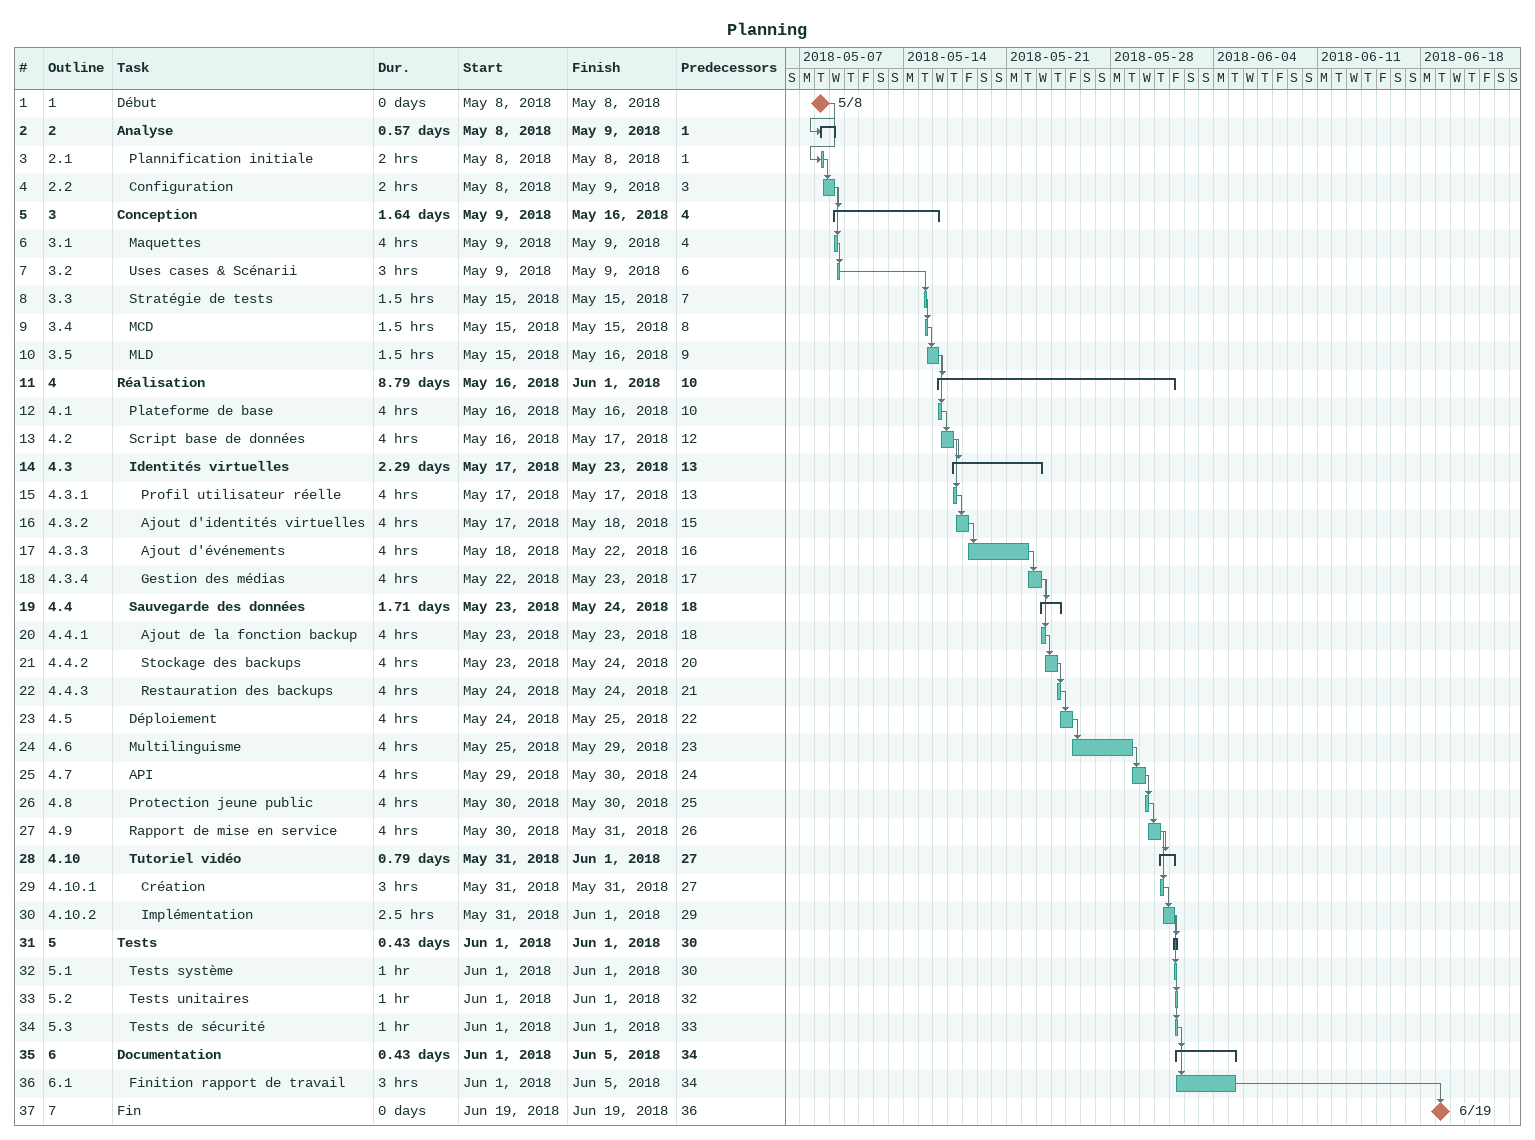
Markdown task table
Planning

| ID | WBS | Task | Duration | Start | Finish | Predecessors |
|---|---|---|---|---|---|---|
| 1 | 1 | Début | 0d | 2018-05-08 | 2018-05-08 |  |
| 2 | 2 | **Analyse** | 0.57d | 2018-05-08 | 2018-05-09 | 1 |
| 3 | 2.1 | Plannification initiale | 2h | 2018-05-08 | 2018-05-08 | 1 |
| 4 | 2.2 | Configuration | 2h | 2018-05-08 | 2018-05-09 | 3 |
| 5 | 3 | **Conception** | 1.64d | 2018-05-09 | 2018-05-16 | 4 |
| 6 | 3.1 | Maquettes | 4h | 2018-05-09 | 2018-05-09 | 4 |
| 7 | 3.2 | Uses cases & Scénarii | 3h | 2018-05-09 | 2018-05-09 | 6 |
| 8 | 3.3 | Stratégie de tests | 1.5h | 2018-05-15 | 2018-05-15 | 7 |
| 9 | 3.4 | MCD | 1.5h | 2018-05-15 | 2018-05-15 | 8 |
| 10 | 3.5 | MLD | 1.5h | 2018-05-15 | 2018-05-16 | 9 |
| 11 | 4 | **Réalisation** | 8.79d | 2018-05-16 | 2018-06-01 | 10 |
| 12 | 4.1 | Plateforme de base | 4h | 2018-05-16 | 2018-05-16 | 10 |
| 13 | 4.2 | Script base de données | 4h | 2018-05-16 | 2018-05-17 | 12 |
| 14 | 4.3 | **Identités virtuelles** | 2.29d | 2018-05-17 | 2018-05-23 | 13 |
| 15 | 4.3.1 | Profil utilisateur réelle | 4h | 2018-05-17 | 2018-05-17 | 13 |
| 16 | 4.3.2 | Ajout d'identités virtuelles | 4h | 2018-05-17 | 2018-05-18 | 15 |
| 17 | 4.3.3 | Ajout d'événements | 4h | 2018-05-18 | 2018-05-22 | 16 |
| 18 | 4.3.4 | Gestion des médias | 4h | 2018-05-22 | 2018-05-23 | 17 |
| 19 | 4.4 | **Sauvegarde des données** | 1.71d | 2018-05-23 | 2018-05-24 | 18 |
| 20 | 4.4.1 | Ajout de la fonction backup | 4h | 2018-05-23 | 2018-05-23 | 18 |
| 21 | 4.4.2 | Stockage des backups | 4h | 2018-05-23 | 2018-05-24 | 20 |
| 22 | 4.4.3 | Restauration des backups | 4h | 2018-05-24 | 2018-05-24 | 21 |
| 23 | 4.5 | Déploiement | 4h | 2018-05-24 | 2018-05-25 | 22 |
| 24 | 4.6 | Multilinguisme | 4h | 2018-05-25 | 2018-05-29 | 23 |
| 25 | 4.7 | API | 4h | 2018-05-29 | 2018-05-30 | 24 |
| 26 | 4.8 | Protection jeune public | 4h | 2018-05-30 | 2018-05-30 | 25 |
| 27 | 4.9 | Rapport de mise en service | 4h | 2018-05-30 | 2018-05-31 | 26 |
| 28 | 4.10 | **Tutoriel vidéo** | 0.79d | 2018-05-31 | 2018-06-01 | 27 |
| 29 | 4.10.1 | Création | 3h | 2018-05-31 | 2018-05-31 | 27 |
| 30 | 4.10.2 | Implémentation | 2.5h | 2018-05-31 | 2018-06-01 | 29 |
| 31 | 5 | **Tests** | 0.43d | 2018-06-01 | 2018-06-01 | 30 |
| 32 | 5.1 | Tests système | 1h | 2018-06-01 | 2018-06-01 | 30 |
| 33 | 5.2 | Tests unitaires | 1h | 2018-06-01 | 2018-06-01 | 32 |
| 34 | 5.3 | Tests de sécurité | 1h | 2018-06-01 | 2018-06-01 | 33 |
| 35 | 6 | **Documentation** | 0.43d | 2018-06-01 | 2018-06-05 | 34 |
| 36 | 6.1 | Finition rapport de travail | 3h | 2018-06-01 | 2018-06-05 | 34 |
| 37 | 7 | Fin | 0d | 2018-06-19 | 2018-06-19 | 36 |
